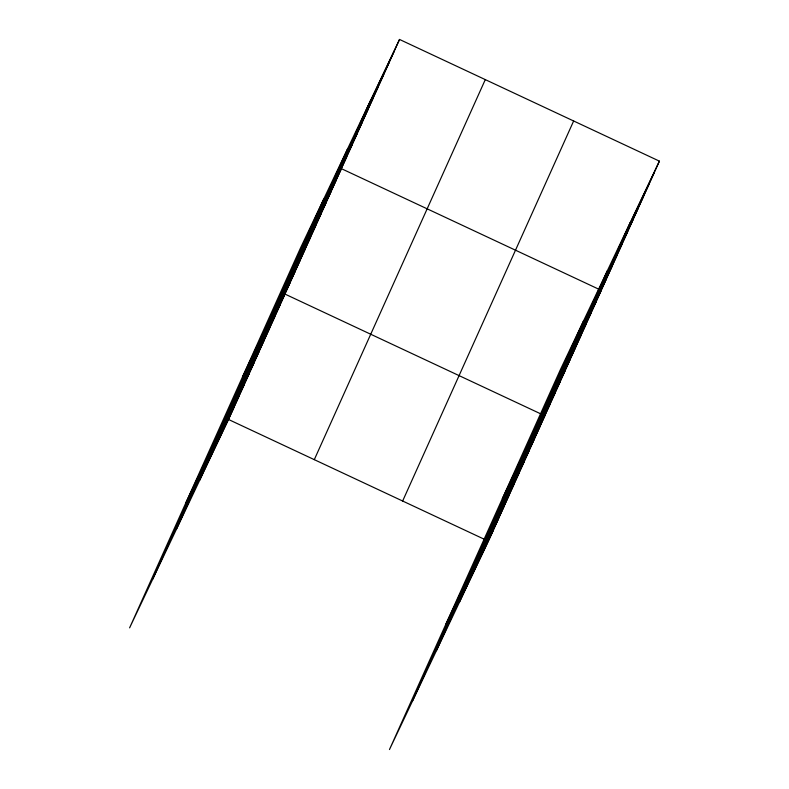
<?xml version="1.0" encoding="UTF-8"?>
<svg xmlns="http://www.w3.org/2000/svg" width="789" height="789" viewBox="0 0 789 789"><rect width="100%" height="100%" fill="white"/><g stroke="black" fill="none" stroke-linecap="round" stroke-linejoin="round"><path stroke-width="1.18" d="M152.721 579.156L323.717 199.114M176.549 528.985L347.545 148.943M199.666 480.284L370.662 100.242M399.53 39.45L300.589 247.815L129.603 627.857L228.534 419.492L399.53 39.45L659.397 161.143L488.411 541.185L389.47 749.55L560.466 369.508L659.397 161.143M314.298 459.652L485.294 79.61M402.646 501.025L573.642 120.983M412.588 700.849L583.584 320.817M436.416 650.678L607.412 270.637M459.543 601.977L630.529 221.936M365.376 111.989L394.244 51.196M360.1 123.735L388.967 62.942M354.813 135.481L383.681 74.689M349.527 147.227L378.395 86.435M344.241 158.974L373.108 98.181M338.954 170.72L367.822 109.927M333.668 182.466L362.536 121.674M328.382 194.212L357.249 133.42M323.096 205.968L351.963 145.166M317.809 217.715L346.677 156.912M242.46 377.024L341.39 168.659L601.267 290.362L502.327 498.727M307.394 240.862L336.262 180.06M302.266 252.263L331.133 191.461M297.137 263.664L326.005 202.862M292.009 275.065L320.876 214.263M286.88 286.466L315.748 225.674M281.752 297.867L310.619 237.075M276.623 309.268L305.481 248.476M271.485 320.669L300.353 259.877M266.357 332.07L295.224 271.278M261.228 343.471L290.096 282.679M186.026 502.445L284.967 294.08L540.544 413.761M250.971 366.274L279.839 305.481M245.843 377.675L274.71 316.882M240.714 389.076L269.582 328.283M235.576 400.477L264.443 339.684M230.447 411.878L259.315 351.085M225.319 423.279L254.186 362.486M220.19 434.68L249.058 373.887M215.062 446.081L243.929 385.288M209.933 457.482L238.801 396.689M204.805 468.883L233.672 408.091M625.253 233.682L654.12 172.89M619.967 245.428L648.834 184.636M614.68 257.184L643.548 196.382M609.394 268.931L638.262 208.128M604.108 280.677L632.975 219.875M598.821 292.423L627.689 231.631M593.535 304.169L622.403 243.377M588.249 315.916L617.116 255.123M582.963 327.662L611.83 266.869M577.676 339.408L606.544 278.616M567.261 362.555L596.129 301.763M562.133 373.956L591 313.164M557.004 385.357L585.872 324.565M551.876 396.759L580.743 335.966M546.747 408.16L575.615 347.367M541.619 419.561L570.486 358.768M536.49 430.962L565.358 370.169M531.362 442.363L560.22 381.57M526.224 453.764L555.091 392.971M521.095 465.165L549.963 404.372M445.893 624.138L544.834 415.773L542.694 414.767M510.838 487.967L539.706 427.174M505.71 499.368L534.577 438.576M500.581 510.769L529.449 449.977M495.453 522.17L524.32 461.378M490.314 533.571L519.182 472.779M485.186 544.972L514.053 484.18M480.057 556.373L508.925 495.581M474.929 567.774L503.796 506.982M469.8 579.175L498.668 518.383M464.672 590.576L493.539 529.784M228.534 419.492L488.411 541.185"/></g></svg>
